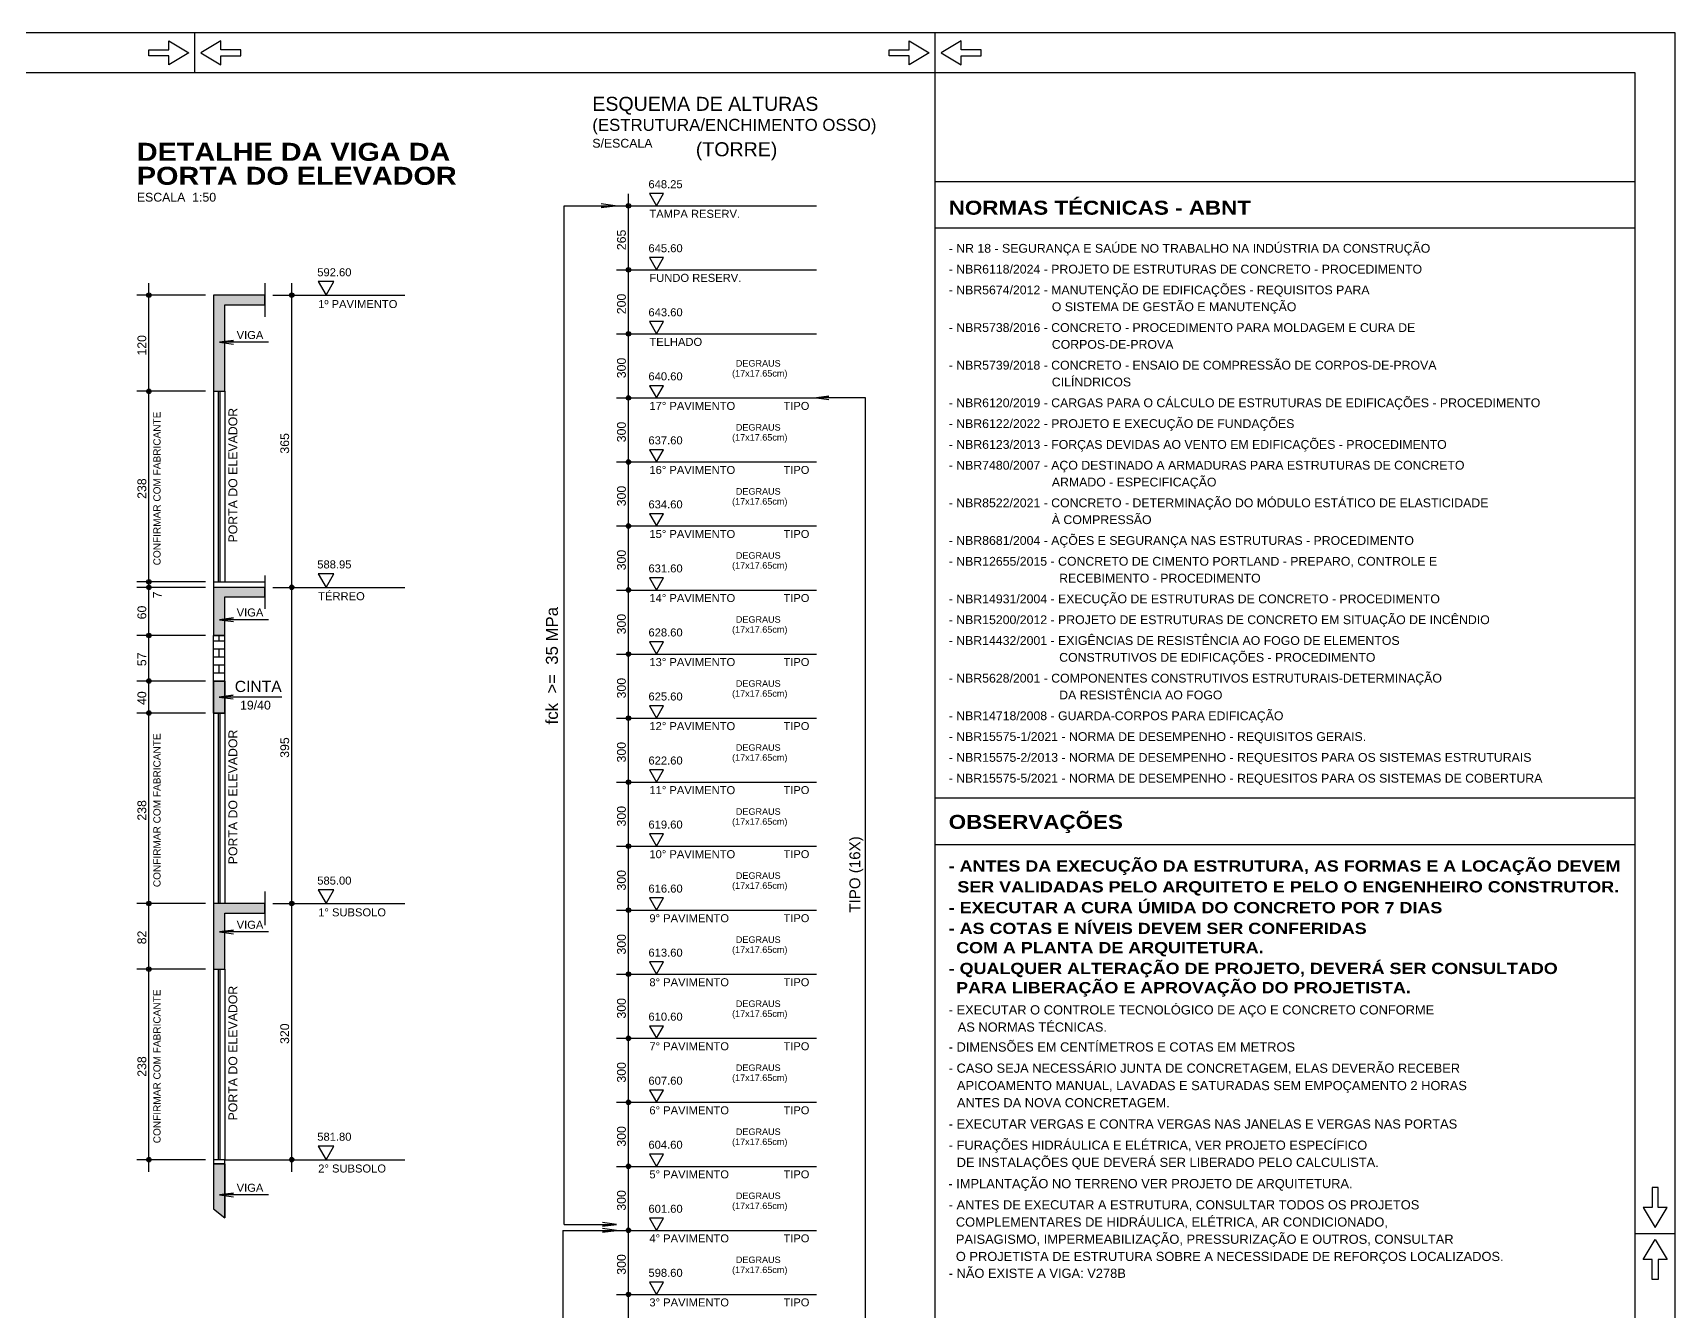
# Model space of a CAD drawing. Extents: x 0 to 13080, y 0 to 6750.
# Drawn here: x 10001 to 13080, y 4355 to 6750 of the extents above; entities that cross this region are included whole.
import ezdxf

# ---------------------------------------------------------------- set-up
doc = ezdxf.new("R2010")
doc.units = 0
doc.header["$MEASUREMENT"] = 0
doc.linetypes.add('ESTILO_TQS_0007', pattern=[2.1, 1.5, -0.2, 0.2, -0.2])
for name, color, linetype in [('MTH-14', 2, 'CONTINUOUS'), ('MTH-179', 1, 'CONTINUOUS'), ('MTH-18', 1, 'CONTINUOUS'), ('MTH-224', 4, 'CONTINUOUS'), ('MTH-226', 6, 'CONTINUOUS'), ('MTH-230', 1, 'CONTINUOUS'), ('MTH-COTAS7', 31, 'CONTINUOUS'), ('MTH-EIXO-215', 1, 'CONTINUOUS'), ('MTH-EIXO-217', 8, 'CONTINUOUS'), ('MTH-LINHA-CORTE', 5, 'CONTINUOUS'), ('MTH-MARGEM', 5, 'CONTINUOUS'), ('MTH-SIMB_COTA', 3, 'CONTINUOUS'), ('MTH-SOMBRA21', 150, 'CONTINUOUS'), ('MTH-TXT', 4, 'CONTINUOUS'), ('MTH-TXT-NEGRITO', 5, 'CONTINUOUS'), ('MTH-TXT-NOTAS', 3, 'CONTINUOUS'), ('MTH-TXT2', 5, 'CONTINUOUS')]:
    doc.layers.add(name, color=color, linetype=linetype)
doc.styles.add('TQS_ARIAL', font='arial.ttf')
doc.styles.add('TQS_ARIAL_BLACK', font='ariblk.ttf')

msp = doc.modelspace()

# ---------------------------------------------------------------- linework, layer by layer
at = {"layer": 'MTH-179', "linetype": 'Continuous'}
for p, q in [((13080.004952, 6750.003475), (0.004952, 6750.003475)), ((10305.004952, 6675.003475), (10305.004952, 6750.003475)), ((10305.004952, 6675.003475), (10305.004952, 6750.003475)), ((11692.504952, 6675.003475), (11692.504952, 6750.003475)), ((13080.004952, 0.003475), (13080.004952, 6750.003475)), ((13005.004952, 4500.003475), (13080.004952, 4500.003475))]:
    msp.add_line(p, q, dxfattribs=at)
for points in [[(10293.753853, 6712.503475), (10256.253853, 6690.003475), (10256.253853, 6706.878475), (10218.753853, 6706.878475), (10218.753853, 6718.128475), (10256.253853, 6718.128475), (10256.253853, 6735.003475), (10293.753853, 6712.503475)], [(10293.753853, 6712.503475), (10256.253853, 6690.003475), (10256.253853, 6706.878475), (10218.753853, 6706.878475), (10218.753853, 6718.128475), (10256.253853, 6718.128475), (10256.253853, 6735.003475), (10293.753853, 6712.503475)], [(10316.253853, 6712.503475), (10353.753853, 6690.003475), (10353.753853, 6706.878475), (10391.253853, 6706.878475), (10391.253853, 6718.128475), (10353.753853, 6718.128475), (10353.753853, 6735.003475), (10316.253853, 6712.503475)], [(10316.253853, 6712.503475), (10353.753853, 6690.003475), (10353.753853, 6706.878475), (10391.253853, 6706.878475), (10391.253853, 6718.128475), (10353.753853, 6718.128475), (10353.753853, 6735.003475), (10316.253853, 6712.503475)], [(11681.253853, 6712.503475), (11643.753853, 6690.003475), (11643.753853, 6706.878475), (11606.253853, 6706.878475), (11606.253853, 6718.128475), (11643.753853, 6718.128475), (11643.753853, 6735.003475), (11681.253853, 6712.503475)], [(11703.753853, 6712.503475), (11741.253853, 6690.003475), (11741.253853, 6706.878475), (11778.753853, 6706.878475), (11778.753853, 6718.128475), (11741.253853, 6718.128475), (11741.253853, 6735.003475), (11703.753853, 6712.503475)], [(13042.504952, 4511.253475), (13065.004952, 4548.753475), (13048.129952, 4548.753475), (13048.129952, 4586.253475), (13036.879952, 4586.253475), (13036.879952, 4548.753475), (13020.004952, 4548.753475), (13042.504952, 4511.253475)], [(13042.504952, 4488.753475), (13065.004952, 4451.253475), (13048.129952, 4451.253475), (13048.129952, 4413.753475), (13036.879952, 4413.753475), (13036.879952, 4451.253475), (13020.004952, 4451.253475), (13042.504952, 4488.753475)]]:
    msp.add_lwpolyline(points, dxfattribs=at)
at = {"layer": 'MTH-18', "linetype": 'Continuous'}
for p, q in [((11692.505268, 6384.461491), (13005.005268, 6384.461491)), ((10339.970054, 6078.316012), (10339.970054, 5721.316012)), ((10348.970054, 6078.316012), (10348.970054, 5721.316012)), ((10351.970054, 6078.316012), (10351.970054, 5721.316012)), ((10360.970054, 6078.316012), (10360.970054, 5721.316012)), ((10339.970054, 5475.316012), (10339.970054, 5118.316012)), ((10348.970054, 5475.316012), (10348.970054, 5118.316012)), ((10351.970054, 5475.316012), (10351.970054, 5118.316012)), ((10360.970054, 5475.316012), (10360.970054, 5118.316012)), ((11692.505144, 5229.248395), (13005.005144, 5229.248395)), ((10339.970054, 4995.316012), (10339.970054, 4638.316012)), ((10348.970054, 4995.316012), (10348.970054, 4638.316012)), ((10351.970054, 4995.316012), (10351.970054, 4638.316012)), ((10360.970054, 4995.316012), (10360.970054, 4638.316012))]:
    msp.add_line(p, q, dxfattribs=at)
at = {"layer": 'MTH-224', "linetype": 'Continuous'}
for points in [[(11157.050881, 6448.820594), (11170.300386, 6425.872889), (11183.548573, 6448.820594), (11157.050881, 6448.820594)], [(11157.050881, 6328.820594), (11170.300386, 6305.872889), (11183.548573, 6328.820594), (11157.050881, 6328.820594)], [(10536.197545, 6283.815949), (10550.920049, 6258.315949), (10565.642461, 6283.815949), (10536.197545, 6283.815949)], [(11157.050881, 6208.820594), (11170.300386, 6185.872889), (11183.548573, 6208.820594), (11157.050881, 6208.820594)], [(11157.050881, 6088.820594), (11170.300386, 6065.872889), (11183.548573, 6088.820594), (11157.050881, 6088.820594)], [(11157.050881, 5968.820594), (11170.300386, 5945.872889), (11183.548573, 5968.820594), (11157.050881, 5968.820594)], [(11157.050881, 5848.820594), (11170.300386, 5825.872889), (11183.548573, 5848.820594), (11157.050881, 5848.820594)], [(10536.197545, 5736.315949), (10550.920049, 5710.815949), (10565.642461, 5736.315949), (10536.197545, 5736.315949)], [(11157.050881, 5728.820594), (11170.300386, 5705.872889), (11183.548573, 5728.820594), (11157.050881, 5728.820594)], [(11157.050881, 5608.820594), (11170.300386, 5585.872889), (11183.548573, 5608.820594), (11157.050881, 5608.820594)], [(11157.050881, 5488.820594), (11170.300386, 5465.872889), (11183.548573, 5488.820594), (11157.050881, 5488.820594)], [(11157.050881, 5368.820594), (11170.300386, 5345.872889), (11183.548573, 5368.820594), (11157.050881, 5368.820594)], [(11157.050881, 5248.820594), (11170.300386, 5225.872889), (11183.548573, 5248.820594), (11157.050881, 5248.820594)], [(10536.197545, 5143.815949), (10550.920049, 5118.315949), (10565.642461, 5143.815949), (10536.197545, 5143.815949)], [(11157.050881, 5128.820594), (11170.300386, 5105.872889), (11183.548573, 5128.820594), (11157.050881, 5128.820594)], [(11157.050881, 5008.820594), (11170.300386, 4985.872889), (11183.548573, 5008.820594), (11157.050881, 5008.820594)], [(11157.050881, 4888.820594), (11170.300386, 4865.872889), (11183.548573, 4888.820594), (11157.050881, 4888.820594)], [(11157.050881, 4768.820594), (11170.300386, 4745.872889), (11183.548573, 4768.820594), (11157.050881, 4768.820594)], [(10536.197545, 4663.815949), (10550.920049, 4638.315949), (10565.642461, 4663.815949), (10536.197545, 4663.815949)], [(11157.050881, 4648.820594), (11170.300386, 4625.872889), (11183.548573, 4648.820594), (11157.050881, 4648.820594)], [(11157.050881, 4528.820594), (11170.300386, 4505.872889), (11183.548573, 4528.820594), (11157.050881, 4528.820594)], [(11157.050881, 4408.820594), (11170.300386, 4385.872889), (11183.548573, 4408.820594), (11157.050881, 4408.820594)]]:
    msp.add_lwpolyline(points, dxfattribs=at)
at = {"layer": 'MTH-226', "linetype": 'Continuous'}
for p, q in [((11692.505268, 6471.461491), (13005.005268, 6471.461491)), ((11692.505144, 5316.248395), (13005.005144, 5316.248395))]:
    msp.add_line(p, q, dxfattribs=at)
at = {"layer": 'MTH-230', "linetype": 'Continuous'}
for p, q in [((11692.504945, 75.003475), (11692.504945, 6675.003475)), ((11095.300386, 6425.872889), (11470.300386, 6425.872889)), ((11095.300386, 6305.872889), (11470.300386, 6305.872889)), ((11095.300386, 6185.872889), (11470.300386, 6185.872889)), ((11095.300386, 6065.872889), (11470.300386, 6065.872889)), ((11095.300386, 5945.872889), (11470.300386, 5945.872889)), ((11095.300386, 5825.872889), (11470.300386, 5825.872889)), ((11095.300386, 5705.872889), (11470.300386, 5705.872889)), ((10339.970054, 5535.316012), (10339.970054, 5620.814416)), ((10360.970054, 5610.316012), (10339.970054, 5610.316012)), ((10350.470054, 5610.316012), (10350.470054, 5620.814416)), ((10360.970054, 5535.316012), (10360.970054, 5620.814416)), ((10360.970054, 5595.316012), (10339.970054, 5595.316012)), ((10360.970054, 5580.316012), (10339.970054, 5580.316012)), ((10350.470054, 5580.316012), (10350.470054, 5595.316012)), ((11095.300386, 5585.872889), (11470.300386, 5585.872889)), ((10360.970054, 5565.316012), (10339.970054, 5565.316012)), ((10360.970054, 5550.316012), (10339.970054, 5550.316012)), ((10350.470054, 5550.316012), (10350.470054, 5565.316012)), ((11095.300386, 5465.872889), (11470.300386, 5465.872889)), ((11095.300386, 5345.872889), (11470.300386, 5345.872889)), ((11095.300386, 5225.872889), (11470.300386, 5225.872889)), ((11095.300386, 5105.872889), (11470.300386, 5105.872889)), ((11095.300386, 4985.872889), (11470.300386, 4985.872889)), ((11095.300386, 4865.872889), (11470.300386, 4865.872889)), ((11095.300386, 4745.872889), (11470.300386, 4745.872889)), ((11095.300386, 4625.872889), (11470.300386, 4625.872889)), ((11095.300386, 4505.872889), (11470.300386, 4505.872889)), ((11095.300386, 4385.872889), (11470.300386, 4385.872889))]:
    msp.add_line(p, q, dxfattribs=at)
msp.add_lwpolyline([(10360.970054, 4638.315949), (10339.970054, 4638.315949), (10339.970054, 4630.815958), (10360.970054, 4630.815958), (10360.970054, 4638.315949)], dxfattribs=at)
at = {"layer": 'MTH-COTAS7', "linetype": 'Continuous'}
for p, q in [((11117.800386, 6283.372889), (11117.800386, 6448.372889)), ((10997.534167, 6425.872889), (11095.296094, 6425.872889)), ((10997.546704, 4517.029788), (10997.546704, 6425.872889)), ((11092.778535, 6425.872889), (11066.751191, 6429.300623)), ((11092.778535, 6425.872889), (11066.751191, 6422.445154)), ((11066.751191, 6422.445154), (11092.778535, 6425.872889)), ((11066.755937, 6422.445497), (11092.780678, 6425.872889)), ((11110.300386, 6425.872889), (11140.300386, 6425.872889)), ((11117.800386, 6163.372889), (11117.800386, 6328.372889)), ((10218.802153, 6055.816012), (10218.802153, 6280.815949)), ((10486.575113, 5688.315949), (10486.575113, 6280.815949)), ((11110.300386, 6305.872889), (11140.300386, 6305.872889)), ((11110.300386, 6305.872889), (11140.300386, 6305.872889)), ((10324.970054, 6258.315949), (10196.302153, 6258.315949)), ((10450.970054, 6258.315949), (10698.553391, 6258.315949)), ((10465.970054, 6258.315949), (10509.075113, 6258.315949)), ((11117.800386, 6043.372889), (11117.800386, 6208.372889)), ((11110.300386, 6185.872889), (11140.300386, 6185.872889)), ((11110.300386, 6185.872889), (11140.300386, 6185.872889)), ((10218.802153, 5698.814416), (10218.802153, 6100.816012)), ((10324.970054, 6078.316012), (10196.302153, 6078.316012)), ((10324.970054, 6078.316012), (10196.302153, 6078.316012)), ((11110.300386, 6065.872889), (11140.300386, 6065.872889)), ((11110.300386, 6065.872889), (11140.300386, 6065.872889)), ((11117.800386, 5923.372889), (11117.800386, 6088.372889)), ((11561.980475, 4265.872889), (11561.980475, 6065.872889)), ((11110.300386, 5945.872889), (11140.300386, 5945.872889)), ((11110.300386, 5945.872889), (11140.300386, 5945.872889)), ((11117.800386, 5803.372889), (11117.800386, 5968.372889)), ((11110.300386, 5825.872889), (11140.300386, 5825.872889)), ((11110.300386, 5825.872889), (11140.300386, 5825.872889)), ((11117.800386, 5683.372889), (11117.800386, 5848.372889)), ((10218.802153, 5688.314416), (10218.802153, 5743.816012)), ((10218.802153, 5598.314416), (10218.802153, 5733.314416)), ((10486.575113, 5095.815949), (10486.575113, 5733.315949)), ((11117.800386, 5563.372889), (11117.800386, 5728.372889)), ((10324.970054, 5721.316012), (10196.302153, 5721.316012)), ((10324.970054, 5721.314416), (10196.302153, 5721.314416)), ((10324.970054, 5710.814416), (10196.302153, 5710.814416)), ((10324.970054, 5710.814416), (10196.302153, 5710.814416)), ((10450.970054, 5710.815949), (10698.553391, 5710.815949)), ((10465.970054, 5710.815949), (10509.075113, 5710.815949)), ((10465.970054, 5710.815949), (10509.075113, 5710.815949)), ((11110.300386, 5705.872889), (11140.300386, 5705.872889)), ((11110.300386, 5705.872889), (11140.300386, 5705.872889)), ((10218.802153, 5512.816012), (10218.802153, 5643.314416)), ((10324.970054, 5620.814416), (10196.302153, 5620.814416)), ((10324.970054, 5620.814416), (10196.302153, 5620.814416)), ((11117.800386, 5443.372889), (11117.800386, 5608.372889)), ((11110.300386, 5585.872889), (11140.300386, 5585.872889)), ((11110.300386, 5585.872889), (11140.300386, 5585.872889)), ((10218.802153, 5452.816012), (10218.802153, 5557.816012)), ((10324.970054, 5535.316012), (10196.302153, 5535.316012)), ((10324.970054, 5535.316012), (10196.302153, 5535.316012)), ((10218.802153, 5095.814416), (10218.802153, 5497.814416)), ((11117.800386, 5323.372889), (11117.800386, 5488.372889)), ((10324.970054, 5475.316012), (10196.302153, 5475.316012)), ((10324.970054, 5475.314416), (10196.302153, 5475.314416)), ((11110.300386, 5465.872889), (11140.300386, 5465.872889)), ((11110.300386, 5465.872889), (11140.300386, 5465.872889)), ((11117.800386, 5203.372889), (11117.800386, 5368.372889)), ((11110.300386, 5345.872889), (11140.300386, 5345.872889)), ((11110.300386, 5345.872889), (11140.300386, 5345.872889)), ((11117.800386, 5083.372889), (11117.800386, 5248.372889)), ((11110.300386, 5225.872889), (11140.300386, 5225.872889)), ((11110.300386, 5225.872889), (11140.300386, 5225.872889)), ((10324.970054, 5118.314416), (10196.302153, 5118.314416)), ((10309.970054, 5118.314416), (10196.302153, 5118.314416)), ((10218.802153, 4972.816012), (10218.802153, 5140.814416)), ((10450.970054, 5118.315949), (10698.553391, 5118.315949)), ((10465.970054, 5118.315949), (10509.075113, 5118.315949)), ((10465.970054, 5118.315949), (10509.075113, 5118.315949)), ((10486.575113, 4615.815949), (10486.575113, 5140.815949)), ((11117.800386, 4963.372889), (11117.800386, 5128.372889)), ((11110.300386, 5105.872889), (11140.300386, 5105.872889)), ((11110.300386, 5105.872889), (11140.300386, 5105.872889)), ((10324.970054, 4995.316012), (10196.302153, 4995.316012)), ((10309.970054, 4995.316012), (10196.302153, 4995.316012)), ((10218.802153, 4615.816012), (10218.802153, 5017.816012)), ((11117.800386, 4843.372889), (11117.800386, 5008.372889)), ((11110.300386, 4985.872889), (11140.300386, 4985.872889)), ((11110.300386, 4985.872889), (11140.300386, 4985.872889)), ((11110.300386, 4865.872889), (11140.300386, 4865.872889)), ((11110.300386, 4865.872889), (11140.300386, 4865.872889)), ((11117.800386, 4723.372889), (11117.800386, 4888.372889)), ((11110.300386, 4745.872889), (11140.300386, 4745.872889)), ((11110.300386, 4745.872889), (11140.300386, 4745.872889)), ((11117.800386, 4603.372889), (11117.800386, 4768.372889)), ((10324.970054, 4638.316012), (10196.302153, 4638.316012)), ((10360.970054, 4638.315949), (10698.553391, 4638.315949)), ((10440.812248, 4638.315949), (10509.075113, 4638.315949)), ((11110.300386, 4625.872889), (11140.300386, 4625.872889)), ((11110.300386, 4625.872889), (11140.300386, 4625.872889)), ((11117.800386, 4483.372889), (11117.800386, 4648.372889)), ((11117.800386, 4363.372889), (11117.800386, 4528.372889)), ((10994.765953, 4505.873172), (11095.297163, 4505.873172)), ((10994.778154, 4505.873172), (10994.778154, 3685.87303)), ((10997.534167, 4517.029788), (11095.296094, 4517.029788)), ((11095.297163, 4505.873172), (11069.203927, 4509.309584)), ((11095.297163, 4505.873172), (11069.203927, 4502.43676)), ((11069.203927, 4502.43676), (11095.297163, 4505.873172)), ((11069.208685, 4502.437103), (11095.299312, 4505.873172)), ((11095.29502, 4517.02993), (11069.267676, 4520.457664)), ((11095.29502, 4517.02993), (11069.267676, 4513.602196)), ((11069.267676, 4513.602196), (11095.29502, 4517.02993)), ((11069.272422, 4513.602538), (11095.297163, 4517.02993)), ((11110.300386, 4505.872889), (11140.300386, 4505.872889)), ((11110.300386, 4505.872889), (11140.300386, 4505.872889)), ((11117.800386, 4243.372889), (11117.800386, 4408.372889)), ((11110.300386, 4385.872889), (11140.300386, 4385.872889)), ((11110.300386, 4385.872889), (11140.300386, 4385.872889))]:
    msp.add_line(p, q, dxfattribs=at)
for points in [[(10443.142149, 6170.264799), (10351.387091, 6170.264799), (10377.412519, 6173.691111), (10351.387091, 6170.264799), (10377.412519, 6166.838486)], [(11561.980145, 6065.872889), (11470.300386, 6065.872889), (11493.723271, 6068.95657), (11470.300386, 6065.872889), (11493.723271, 6062.789207)], [(10443.142149, 5650.321683), (10351.387091, 5650.321683), (10377.412519, 5653.747996), (10351.387091, 5650.321683), (10377.412519, 5646.895371)], [(10467.824844, 5505.316012), (10350.470054, 5505.316012), (10376.495481, 5508.742324), (10350.470054, 5505.316012), (10376.495481, 5501.889699)], [(10443.142149, 5065.112106), (10351.387091, 5065.112106), (10377.412519, 5068.538419), (10351.387091, 5065.112106), (10377.412519, 5061.685794)], [(10443.142149, 4572.227799), (10351.387091, 4572.227799), (10377.412519, 4575.654112), (10351.387091, 4572.227799), (10377.412519, 4568.801487)]]:
    msp.add_lwpolyline(points, dxfattribs=at)
at = {"layer": 'MTH-EIXO-215', "linetype": 'Continuous'}
for q in [(10435.970054, 5721.314416), (10339.970054, 5710.814416)]:
    msp.add_line((10339.970054, 5721.314416), q, dxfattribs=at)
at = {"layer": 'MTH-EIXO-217', "linetype": 'ESTILO_TQS_0007'}
for p, q in [((10435.970054, 6280.815949), (10435.970054, 6217.815949)), ((10435.970054, 5733.314416), (10435.970054, 5670.314416)), ((10435.970054, 5140.814416), (10435.970054, 5077.814416))]:
    msp.add_line(p, q, dxfattribs=at)
at = {"layer": 'MTH-LINHA-CORTE', "linetype": 'Continuous'}
for p, q in [((10435.970054, 6258.315949), (10339.970054, 6258.315949)), ((10339.970054, 6258.315949), (10339.970054, 6078.316012)), ((10360.970054, 6078.316012), (10360.970054, 6240.315949)), ((10360.970054, 6240.315949), (10435.970054, 6240.315949)), ((10339.970054, 6078.316012), (10360.970054, 6078.316012)), ((10435.970054, 5710.814416), (10339.970054, 5710.814416)), ((10339.970054, 5710.814416), (10339.970054, 5620.814416)), ((10360.970054, 5620.814416), (10360.970054, 5692.814416)), ((10360.970054, 5692.814416), (10435.970054, 5692.814416)), ((10360.970054, 5620.814416), (10339.970054, 5620.814416)), ((10435.970054, 5118.314416), (10339.970054, 5118.314416)), ((10339.970054, 5118.314416), (10339.970054, 4995.314416)), ((10360.970054, 4995.314416), (10360.970054, 5100.314416)), ((10360.970054, 5100.314416), (10435.970054, 5100.314416)), ((10339.970054, 4995.314416), (10360.970054, 4995.314416)), ((10360.970054, 4630.815958), (10339.970054, 4630.815958)), ((10339.970054, 4630.815958), (10339.970054, 4546.516879)), ((10360.970054, 4630.815958), (10360.970054, 4529.684346)), ((10339.970054, 4546.516879), (10360.970054, 4529.684346))]:
    msp.add_line(p, q, dxfattribs=at)
msp.add_lwpolyline([(10360.970054, 5475.316012), (10339.970054, 5475.316012), (10339.970054, 5535.316012), (10360.970054, 5535.316012), (10360.970054, 5475.316012)], dxfattribs=at)
at = {"layer": 'MTH-MARGEM', "linetype": 'Continuous'}
for p, q in [((13005.004952, 6675.003475), (262.504952, 6675.003475)), ((13005.004952, 75.003407), (13005.004952, 6675.003475))]:
    msp.add_line(p, q, dxfattribs=at)
at = {"layer": 'MTH-SIMB_COTA', "linetype": 'Continuous'}
for centre, radius in [((11117.800386, 6425.872889), 4.200001), ((11117.800386, 6425.872889), 2.1), ((11117.800386, 6305.872889), 4.200001), ((11117.800386, 6305.872889), 4.200001), ((11117.800386, 6305.872889), 2.1), ((11117.800386, 6305.872889), 2.1), ((10218.802153, 6258.315949), 4.200001), ((10218.802153, 6258.315949), 2.1), ((10486.575113, 6258.315949), 4.200001), ((10486.575113, 6258.315949), 2.1), ((11117.800386, 6185.872889), 4.200001), ((11117.800386, 6185.872889), 4.200001), ((11117.800386, 6185.872889), 2.1), ((11117.800386, 6185.872889), 2.1), ((10218.802153, 6078.316012), 4.200001), ((10218.802153, 6078.316012), 4.200001), ((10218.802153, 6078.316012), 2.1), ((10218.802153, 6078.316012), 2.1), ((11117.800386, 6065.872889), 4.200001), ((11117.800386, 6065.872889), 4.200001), ((11117.800386, 6065.872889), 2.1), ((11117.800386, 6065.872889), 2.1), ((11117.800386, 5945.872889), 4.200001), ((11117.800386, 5945.872889), 4.200001), ((11117.800386, 5945.872889), 2.1), ((11117.800386, 5945.872889), 2.1), ((11117.800386, 5825.872889), 4.200001), ((11117.800386, 5825.872889), 4.200001), ((11117.800386, 5825.872889), 2.1), ((11117.800386, 5825.872889), 2.1), ((10218.802153, 5721.316012), 4.200001), ((10218.802153, 5721.314416), 4.200001), ((10218.802153, 5710.814416), 4.200001), ((10218.802153, 5710.814416), 4.200001), ((10218.802153, 5721.316012), 2.1), ((10218.802153, 5721.314416), 2.1), ((10218.802153, 5710.814416), 2.1), ((10218.802153, 5710.814416), 2.1), ((10486.575113, 5710.815949), 4.200001), ((10486.575113, 5710.815949), 4.200001), ((10486.575113, 5710.815949), 2.1), ((10486.575113, 5710.815949), 2.1), ((11117.800386, 5705.872889), 4.200001), ((11117.800386, 5705.872889), 4.200001), ((11117.800386, 5705.872889), 2.1), ((11117.800386, 5705.872889), 2.1), ((10218.802153, 5620.814416), 4.200001), ((10218.802153, 5620.814416), 4.200001), ((10218.802153, 5620.814416), 2.1), ((10218.802153, 5620.814416), 2.1), ((11117.800386, 5585.872889), 4.200001), ((11117.800386, 5585.872889), 4.200001), ((11117.800386, 5585.872889), 2.1), ((11117.800386, 5585.872889), 2.1), ((10218.802153, 5535.316012), 4.200001), ((10218.802153, 5535.316012), 4.200001), ((10218.802153, 5535.316012), 2.1), ((10218.802153, 5535.316012), 2.1), ((10218.802153, 5475.316012), 4.200001), ((10218.802153, 5475.314416), 4.200001), ((10218.802153, 5475.316012), 2.1), ((10218.802153, 5475.314416), 2.1), ((11117.800386, 5465.872889), 4.200001), ((11117.800386, 5465.872889), 4.200001), ((11117.800386, 5465.872889), 2.1), ((11117.800386, 5465.872889), 2.1), ((11117.800386, 5345.872889), 4.200001), ((11117.800386, 5345.872889), 4.200001), ((11117.800386, 5345.872889), 2.1), ((11117.800386, 5345.872889), 2.1), ((11117.800386, 5225.872889), 4.200001), ((11117.800386, 5225.872889), 4.200001), ((11117.800386, 5225.872889), 2.1), ((11117.800386, 5225.872889), 2.1), ((10218.802153, 5118.314416), 4.200001), ((10218.802153, 5118.314416), 4.200001), ((10218.802153, 5118.314416), 2.1), ((10218.802153, 5118.314416), 2.1), ((10486.575113, 5118.315949), 4.200001), ((10486.575113, 5118.315949), 4.200001), ((10486.575113, 5118.315949), 2.1), ((10486.575113, 5118.315949), 2.1), ((11117.800386, 5105.872889), 4.200001), ((11117.800386, 5105.872889), 4.200001), ((11117.800386, 5105.872889), 2.1), ((11117.800386, 5105.872889), 2.1), ((10218.802153, 4995.316012), 4.200001), ((10218.802153, 4995.316012), 4.200001), ((10218.802153, 4995.316012), 2.1), ((10218.802153, 4995.316012), 2.1), ((11117.800386, 4985.872889), 4.200001), ((11117.800386, 4985.872889), 4.200001), ((11117.800386, 4985.872889), 2.1), ((11117.800386, 4985.872889), 2.1), ((11117.800386, 4865.872889), 4.200001), ((11117.800386, 4865.872889), 4.200001), ((11117.800386, 4865.872889), 2.1), ((11117.800386, 4865.872889), 2.1), ((11117.800386, 4745.872889), 4.200001), ((11117.800386, 4745.872889), 4.200001), ((11117.800386, 4745.872889), 2.1), ((11117.800386, 4745.872889), 2.1), ((10218.802153, 4638.316012), 4.200001), ((10218.802153, 4638.316012), 2.1), ((10486.575113, 4638.315949), 4.200001), ((10486.575113, 4638.315949), 2.1), ((11117.800386, 4625.872889), 4.200001), ((11117.800386, 4625.872889), 4.200001), ((11117.800386, 4625.872889), 2.1), ((11117.800386, 4625.872889), 2.1), ((11117.800386, 4505.872889), 4.200001), ((11117.800386, 4505.872889), 4.200001), ((11117.800386, 4505.872889), 2.1), ((11117.800386, 4505.872889), 2.1), ((11117.800386, 4385.872889), 4.200001), ((11117.800386, 4385.872889), 4.200001), ((11117.800386, 4385.872889), 2.1), ((11117.800386, 4385.872889), 2.1)]:
    msp.add_circle(centre, radius, dxfattribs=at)
at = {"layer": 'MTH-SOMBRA21', "linetype": 'Continuous'}
for points in [[(10435.970054, 6258.315949), (10339.970054, 6258.315949), (10339.970054, 6078.316012), (10360.970054, 6078.316012), (10360.970054, 6240.315949), (10435.970054, 6240.315949), (10435.970054, 6258.315949)], [(10339.970054, 5710.814416), (10339.970054, 5620.814416), (10360.970054, 5620.814416), (10360.970054, 5692.814416), (10435.970054, 5692.814416), (10435.970054, 5710.814416), (10339.970054, 5710.814416)], [(10339.970054, 5535.316012), (10339.970054, 5475.316012), (10360.970054, 5475.316012), (10360.970054, 5535.316012), (10339.970054, 5535.316012)], [(10339.970054, 5118.314416), (10339.970054, 4995.314416), (10360.970054, 4995.314416), (10360.970054, 5100.314416), (10435.970054, 5100.314416), (10435.970054, 5118.314416), (10339.970054, 5118.314416)], [(10339.970054, 4630.815958), (10339.970054, 4546.516879), (10360.970054, 4529.684346), (10360.970054, 4630.815958), (10339.970054, 4630.815958)]]:
    msp.add_lwpolyline(points, dxfattribs=at)
for points in [[(10339.970054, 6078.316012), (10360.970054, 6078.316012), (10339.970054, 6258.315949)], [(10360.970054, 6078.316012), (10360.970054, 6240.315949), (10339.970054, 6258.315949)], [(10339.970054, 6258.315949), (10360.970054, 6240.315949), (10435.970054, 6258.315949)], [(10360.970054, 6240.315949), (10435.970054, 6240.315949), (10435.970054, 6258.315949)], [(10339.970054, 5710.814416), (10339.970054, 5620.814416), (10360.970054, 5620.814416)], [(10339.970054, 5710.814416), (10360.970054, 5620.814416), (10360.970054, 5692.814416)], [(10339.970054, 5710.814416), (10360.970054, 5692.814416), (10435.970054, 5692.814416)], [(10339.970054, 5710.814416), (10435.970054, 5692.814416), (10435.970054, 5710.814416)], [(10339.970054, 5710.814416), (10435.970054, 5710.814416), (10339.970054, 5710.814416)], [(10339.970054, 5535.316012), (10339.970054, 5475.316012), (10360.970054, 5475.316012)], [(10339.970054, 5535.316012), (10360.970054, 5475.316012), (10360.970054, 5535.316012)], [(10339.970054, 5535.316012), (10360.970054, 5535.316012), (10339.970054, 5535.316012)], [(10360.970054, 5475.316012), (10339.970054, 5475.316012), (10339.970054, 5535.316012)], [(10360.970054, 5475.316012), (10339.970054, 5535.316012), (10360.970054, 5535.316012)], [(10360.970054, 5475.316012), (10360.970054, 5535.316012), (10360.970054, 5475.316012)], [(10339.970054, 5118.314416), (10339.970054, 4995.314416), (10360.970054, 4995.314416)], [(10339.970054, 5118.314416), (10360.970054, 4995.314416), (10360.970054, 5100.314416)], [(10339.970054, 5118.314416), (10360.970054, 5100.314416), (10435.970054, 5100.314416)], [(10339.970054, 5118.314416), (10435.970054, 5100.314416), (10435.970054, 5118.314416)], [(10339.970054, 5118.314416), (10435.970054, 5118.314416), (10339.970054, 5118.314416)], [(10339.970054, 4630.815958), (10339.970054, 4546.516879), (10360.970054, 4529.684346)], [(10339.970054, 4630.815958), (10360.970054, 4529.684346), (10360.970054, 4630.815958)], [(10339.970054, 4630.815958), (10360.970054, 4630.815958), (10339.970054, 4630.815958)]]:
    msp.add_solid(points, dxfattribs=at)

# ---------------------------------------------------------------- texts
at = {"layer": 'MTH-14', "linetype": 'Continuous', "style": 'TQS_ARIAL'}
for s, height, p in [('DEGRAUS', 12.148788, (11319.19057, 6124.645243)), ('(17x17.65cm)', 12.15, (11312.057649, 6105.875724)), ('DEGRAUS', 12.148788, (11319.19057, 6004.645243)), ('(17x17.65cm)', 12.15, (11312.057649, 5985.875724)), ('DEGRAUS', 12.148788, (11319.19057, 5884.645243)), ('(17x17.65cm)', 12.15, (11312.057649, 5865.875724)), ('(17x17.65cm)', 12.15, (11312.057649, 5745.875724)), ('DEGRAUS', 12.148788, (11319.19057, 5764.645243)), ('(17x17.65cm)', 12.15, (11312.057649, 5625.875724)), ('DEGRAUS', 12.148788, (11319.19057, 5644.645243)), ('(17x17.65cm)', 12.15, (11312.057649, 5505.875724)), ('DEGRAUS', 12.148788, (11319.19057, 5524.645243)), ('(17x17.65cm)', 12.15, (11312.057649, 5385.875724)), ('DEGRAUS', 12.148788, (11319.19057, 5404.645243)), ('DEGRAUS', 12.148788, (11319.19057, 5284.645243)), ('(17x17.65cm)', 12.15, (11312.057649, 5265.875724)), ('DEGRAUS', 12.148788, (11319.19057, 5164.645243)), ('(17x17.65cm)', 12.15, (11312.057649, 5145.875724)), ('DEGRAUS', 12.148788, (11319.19057, 5044.645243)), ('(17x17.65cm)', 12.15, (11312.057649, 5025.875724)), ('DEGRAUS', 12.148788, (11319.19057, 4924.645243)), ('(17x17.65cm)', 12.15, (11312.057649, 4905.875724)), ('DEGRAUS', 12.148788, (11319.19057, 4804.645243)), ('(17x17.65cm)', 12.15, (11312.057649, 4785.875724)), ('DEGRAUS', 12.148788, (11319.19057, 4684.645243)), ('(17x17.65cm)', 12.15, (11312.057649, 4665.875724)), ('(17x17.65cm)', 12.15, (11312.057649, 4545.875724)), ('DEGRAUS', 12.148788, (11319.19057, 4564.645243)), ('(17x17.65cm)', 12.15, (11312.057649, 4425.875724)), ('DEGRAUS', 12.148788, (11319.19057, 4444.645243))]:
    msp.add_text(s, height=height, dxfattribs=at).set_placement(p)
at = {"layer": 'MTH-COTAS7', "linetype": 'Continuous', "style": 'TQS_ARIAL'}
for s, p in [('265', (11112.850386, 6342.772889)), ('200', (11112.850386, 6222.772889)), ('120', (10213.852153, 6145.21598)), ('300', (11112.850386, 6102.772889)), ('300', (11112.850386, 5982.772889)), ('365', (10481.625113, 5961.465949)), ('238', (10213.852153, 5876.715214)), ('300', (11112.850386, 5862.772889)), ('300', (11112.850386, 5742.772889)), ('7', (10243.004044, 5690.22115)), ('60', (10213.852153, 5650.964416)), ('300', (11112.850386, 5622.772889)), ('57', (10213.852153, 5563.215214)), ('40', (10213.852153, 5490.466012)), ('300', (11112.850386, 5502.772889)), ('395', (10481.625113, 5391.465949)), ('300', (11112.850386, 5382.772889)), ('238', (10213.852153, 5273.714416)), ('300', (11112.850386, 5262.772889)), ('300', (11112.850386, 5142.772889)), ('82', (10213.852153, 5041.965214)), ('300', (11112.850386, 5022.772889)), ('300', (11112.850386, 4902.772889)), ('320', (10481.625113, 4855.215949)), ('238', (10213.852153, 4793.716012)), ('300', (11112.850386, 4782.772889)), ('300', (11112.850386, 4662.772889)), ('300', (11112.850386, 4542.772889)), ('300', (11112.850386, 4422.772889))]:
    msp.add_text(s, height=16.5, rotation=90, dxfattribs=at).set_placement(p)
for p in [(11408.642578, 6043.524374), (11408.642578, 5923.524374), (11408.642578, 5803.524374), (11408.642578, 5683.524374), (11408.642578, 5563.524374), (11408.642578, 5443.524374), (11408.642578, 5323.524374), (11408.642578, 5203.524374), (11408.642578, 5083.524374), (11408.642578, 4963.524374), (11408.642578, 4843.524374), (11408.642578, 4723.524374), (11408.642578, 4603.524374), (11408.642578, 4483.524374), (11408.642578, 4363.524374)]:
    msp.add_text('TIPO', height=14.848515, dxfattribs=at).set_placement(p)
at = {"layer": 'MTH-TXT', "linetype": 'Continuous', "style": 'TQS_ARIAL'}
for s, height, p in [('648.25', 15, (11155.300386, 6458.872889)), ('645.60', 15, (11155.300386, 6338.872889)), ('592.60', 15, (10534.44705, 6293.868244)), ('643.60', 15, (11155.300386, 6218.872889)), ('VIGA', 15, (10383.323654, 6176.264799)), ('640.60', 15, (11155.300386, 6098.872889)), ('637.60', 15, (11155.300386, 5978.872889)), ('634.60', 15, (11155.300386, 5858.872889)), ('588.95', 15, (10534.44705, 5746.368244)), ('631.60', 15, (11155.300386, 5738.872889)), ('VIGA', 15, (10383.323654, 5656.321683)), ('628.60', 15, (11155.300386, 5618.872889)), ('CINTA', 21, (10379.811136, 5514.721629)), ('625.60', 15, (11155.300386, 5498.872889)), ('19/40', 16.5, (10389.671735, 5481.872619)), ('622.60', 15, (11155.300386, 5378.872889)), ('619.60', 15, (11155.300386, 5258.872889)), ('585.00', 15, (10534.44705, 5153.868244)), ('616.60', 15, (11155.300386, 5138.872889)), ('VIGA', 15, (10383.323654, 5071.112106)), ('613.60', 15, (11155.300386, 5018.872889)), ('610.60', 15, (11155.300386, 4898.872889)), ('607.60', 15, (11155.300386, 4778.872889)), ('581.80', 15, (10534.44705, 4673.868244)), ('604.60', 15, (11155.300386, 4658.872889)), ('VIGA', 15, (10383.323654, 4578.227799)), ('601.60', 15, (11155.300386, 4538.872889)), ('598.60', 15, (11155.300386, 4418.872889))]:
    msp.add_text(s, height=height, dxfattribs=at).set_placement(p)
for s, height, p in [('fck  >=  35 MPa', 22.5, (10985.511425, 5454.051831)), ('TIPO (16X)', 20.25, (11552.325777, 5101.325395))]:
    msp.add_text(s, height=height, rotation=90, dxfattribs=at).set_placement(p)
at = {"layer": 'MTH-TXT-NEGRITO', "linetype": 'Continuous', "style": 'TQS_ARIAL_BLACK'}
for s, height, p in [('DETALHE DA VIGA DA', 33.75, (10196.209261, 6510.256522)), ('PORTA DO ELEVADOR', 33.75, (10196.209261, 6465.256522)), ('NORMAS TÉCNICAS - ABNT', 26.25, (11718.169482, 6409.211491)), ('OBSERVAÇÕES', 26.25, (11718.169358, 5258.206699)), ('- ANTES DA EXECUÇÃO DA ESTRUTURA, AS FORMAS E A LOCAÇÃO DEVEM', 21, (11718.169293, 5178.248395)), ('SER VALIDADAS PELO ARQUITETO E PELO O ENGENHEIRO CONSTRUTOR.', 21, (11734.391345, 5139.248395)), ('- EXECUTAR A CURA ÚMIDA DO CONCRETO POR 7 DIAS', 21, (11718.169293, 5100.248395)), ('- AS COTAS E NÍVEIS DEVEM SER CONFERIDAS', 21, (11718.169293, 5061.248395)), ('COM A PLANTA DE ARQUITETURA.', 21, (11732.109177, 5025.248395)), ('- QUALQUER ALTERAÇÃO DE PROJETO, DEVERÁ SER CONSULTADO', 21, (11718.169293, 4986.248395)), ('PARA LIBERAÇÃO E APROVAÇÃO DO PROJETISTA.', 21, (11732.109177, 4950.248395))]:
    msp.add_text(s, height=height, dxfattribs=at).set_placement(p)
at = {"layer": 'MTH-TXT-NOTAS', "linetype": 'Continuous', "style": 'TQS_ARIAL'}
for s, height, p in [('S/ESCALA', 16.5, (11050.101437, 6534.88013)), ('ESCALA  1:50', 16.5, (10196.209261, 6433.756522)), ('TAMPA RESERV.', 15, (11157.050881, 6403.372889)), ('- NR 18 - SEGURANÇA E SAÚDE NO TRABALHO NA INDÚSTRIA DA CONSTRUÇÃO', 16.5, (11718.169482, 6337.961491)), ('- NBR6118/2024 - PROJETO DE ESTRUTURAS DE CONCRETO - PROCEDIMENTO', 16.5, (11718.169482, 6298.961491)), ('FUNDO RESERV.', 15, (11157.050881, 6283.372889)), ('- NBR5674/2012 - MANUTENÇÃO DE EDIFICAÇÕES - REQUISITOS PARA', 16.5, (11718.169482, 6259.961491)), ('1º PAVIMENTO', 15, (10536.197545, 6234.315949)), ('O SISTEMA DE GESTÃO E MANUTENÇÃO', 16.5, (11911.479557, 6228.461491)), ('- NBR5738/2016 - CONCRETO - PROCEDIMENTO PARA MOLDAGEM E CURA DE', 16.5, (11718.169482, 6189.461491)), ('TELHADO', 15, (11157.050881, 6163.372889)), ('CORPOS-DE-PROVA', 16.5, (11911.479557, 6157.961491)), ('- NBR5739/2018 - CONCRETO - ENSAIO DE COMPRESSÃO DE CORPOS-DE-PROVA', 16.5, (11718.169482, 6118.961491)), ('CILÍNDRICOS', 16.5, (11911.479557, 6087.461491)), ('- NBR6120/2019 - CARGAS PARA O CÁLCULO DE ESTRUTURAS DE EDIFICAÇÕES - PROCEDIMENTO', 16.5, (11718.169482, 6048.461491)), ('17%%d PAVIMENTO', 15, (11157.050881, 6043.372889)), ('- NBR6122/2022 - PROJETO E EXECUÇÃO DE FUNDAÇÕES', 16.5, (11718.169482, 6009.461491)), ('- NBR6123/2013 - FORÇAS DEVIDAS AO VENTO EM EDIFICAÇÕES - PROCEDIMENTO', 16.5, (11718.169482, 5970.461491)), ('- NBR7480/2007 - AÇO DESTINADO A ARMADURAS PARA ESTRUTURAS DE CONCRETO', 16.5, (11718.169482, 5931.461491)), ('16%%d PAVIMENTO', 15, (11157.050881, 5923.372889)), ('ARMADO - ESPECIFICAÇÃO', 16.5, (11911.479557, 5899.961491)), ('- NBR8522/2021 - CONCRETO - DETERMINAÇÃO DO MÓDULO ESTÁTICO DE ELASTICIDADE', 16.5, (11718.169482, 5860.961491)), ('À COMPRESSÃO', 16.5, (11911.479557, 5829.461491)), ('15%%d PAVIMENTO', 15, (11157.050881, 5803.372889)), ('- NBR8681/2004 - AÇÕES E SEGURANÇA NAS ESTRUTURAS - PROCEDIMENTO', 16.5, (11718.169482, 5790.461491)), ('- NBR12655/2015 - CONCRETO DE CIMENTO PORTLAND - PREPARO, CONTROLE E', 16.5, (11718.169482, 5751.461491)), ('RECEBIMENTO - PROCEDIMENTO', 16.5, (11925.284377, 5719.961491)), ('TÉRREO', 15, (10536.197545, 5686.815949)), ('14%%d PAVIMENTO', 15, (11157.050881, 5683.372889)), ('- NBR14931/2004 - EXECUÇÃO DE ESTRUTURAS DE CONCRETO - PROCEDIMENTO', 16.5, (11718.169482, 5680.961491)), ('- NBR15200/2012 - PROJETO DE ESTRUTURAS DE CONCRETO EM SITUAÇÃO DE INCÊNDIO', 16.5, (11718.169482, 5641.961491)), ('- NBR14432/2001 - EXIGÊNCIAS DE RESISTÊNCIA AO FOGO DE ELEMENTOS', 16.5, (11718.169482, 5602.961491)), ('13%%d PAVIMENTO', 15, (11157.050881, 5563.372889)), ('CONSTRUTIVOS DE EDIFICAÇÕES - PROCEDIMENTO', 16.5, (11925.284377, 5571.461491)), ('- NBR5628/2001 - COMPONENTES CONSTRUTIVOS ESTRUTURAIS-DETERMINAÇÃO', 16.5, (11718.169482, 5532.461491)), ('DA RESISTÊNCIA AO FOGO', 16.5, (11925.284377, 5500.961491)), ('- NBR14718/2008 - GUARDA-CORPOS PARA EDIFICAÇÃO', 16.5, (11718.169482, 5461.961491)), ('12%%d PAVIMENTO', 15, (11157.050881, 5443.372889)), ('- NBR15575-1/2021 - NORMA DE DESEMPENHO - REQUISITOS GERAIS.', 16.5, (11718.169482, 5422.961491)), ('- NBR15575-2/2013 - NORMA DE DESEMPENHO - REQUESITOS PARA OS SISTEMAS ESTRUTURAIS', 16.5, (11718.169482, 5383.961491)), ('- NBR15575-5/2021 - NORMA DE DESEMPENHO - REQUESITOS PARA OS SISTEMAS DE COBERTURA', 16.5, (11718.169482, 5344.961491)), ('11%%d PAVIMENTO', 15, (11157.050881, 5323.372889)), ('10%%d PAVIMENTO', 15, (11157.050881, 5203.372889)), ('1%%d SUBSOLO', 15, (10536.197545, 5094.315949)), ('9%%d PAVIMENTO', 15, (11157.050881, 5083.372889)), ('8%%d PAVIMENTO', 15, (11157.050881, 4963.372889)), ('- EXECUTAR O CONTROLE TECNOLÓGICO DE AÇO E CONCRETO CONFORME', 17.25, (11718.169293, 4910.498395)), ('AS NORMAS TÉCNICAS.', 17.25, (11735.025206, 4878.248395)), ('7%%d PAVIMENTO', 15, (11157.050881, 4843.372889)), ('- DIMENSÕES EM CENTÍMETROS E COTAS EM METROS', 17.25, (11718.169293, 4840.998395)), ('- CASO SEJA NECESSÁRIO JUNTA DE CONCRETAGEM, ELAS DEVERÃO RECEBER', 17.25, (11718.169293, 4801.248395)), ('APICOAMENTO MANUAL, LAVADAS E SATURADAS SEM EMPOÇAMENTO 2 HORAS', 17.25, (11733.582341, 4768.665055)), ('ANTES DA NOVA CONCRETAGEM.', 17.25, (11733.582341, 4736.415055)), ('6%%d PAVIMENTO', 15, (11157.050881, 4723.372889)), ('- EXECUTAR VERGAS E CONTRA VERGAS NAS JANELAS E VERGAS NAS PORTAS', 17.250003, (11718.169293, 4696.665052)), ('- FURAÇÕES HIDRÁULICA E ELÉTRICA, VER PROJETO ESPECÍFICO', 17.250003, (11718.169293, 4656.91505)), ('2%%d SUBSOLO', 15, (10536.197545, 4614.315949)), ('5%%d PAVIMENTO', 15, (11157.050881, 4603.372889)), ('DE INSTALAÇÕES QUE DEVERÁ SER LIBERADO PELO CALCULISTA.', 17.250003, (11733.169293, 4624.665047)), ('- IMPLANTAÇÃO NO TERRENO VER PROJETO DE ARQUITETURA.', 17.25, (11717.582189, 4584.915047)), ('- ANTES DE EXECUTAR A ESTRUTURA, CONSULTAR TODOS OS PROJETOS', 17.25, (11718.169293, 4545.165047)), ('  COMPLEMENTARES DE HIDRÁULICA, ELÉTRICA, AR CONDICIONADO,', 17.25, (11718.169293, 4512.915047)), ('4%%d PAVIMENTO', 15, (11157.050881, 4483.372889)), ('  PAISAGISMO, IMPERMEABILIZAÇÃO, PRESSURIZAÇÃO E OUTROS, CONSULTAR', 17.25, (11718.169293, 4480.665047)), ('  O PROJETISTA DE ESTRUTURA SOBRE A NECESSIDADE DE REFORÇOS LOCALIZADOS.', 17.25, (11718.169293, 4448.415047)), ('- NÃO EXISTE A VIGA: V278B', 17.25, (11718.169293, 4416.864847)), ('3%%d PAVIMENTO', 15, (11157.050881, 4363.372889))]:
    msp.add_text(s, height=height, dxfattribs=at).set_placement(p)
for s, height, p in [('CONFIRMAR COM FABRICANTE', 13.5, (10240.661365, 5752.142232)), ('PORTA DO ELEVADOR', 16.5, (10384.518498, 5794.941639)), ('CONFIRMAR COM FABRICANTE', 13.5, (10240.661365, 5149.141434)), ('PORTA DO ELEVADOR', 16.5, (10384.518498, 5191.941639)), ('PORTA DO ELEVADOR', 16.5, (10384.518498, 4711.941639)), ('CONFIRMAR COM FABRICANTE', 13.5, (10240.661365, 4669.14303))]:
    msp.add_text(s, height=height, rotation=90, dxfattribs=at).set_placement(p)
at = {"layer": 'MTH-TXT2', "linetype": 'Continuous', "style": 'TQS_ARIAL'}
for s, height, p in [('ESQUEMA DE ALTURAS', 26.247381, (11050.101437, 6603.87323)), ('(ESTRUTURA/ENCHIMENTO OSSO)', 22.497753, (11050.101437, 6566.37698)), ('(TORRE)', 26.247378, (11244.128711, 6518.748761))]:
    msp.add_text(s, height=height, dxfattribs=at).set_placement(p)

doc.saveas('drawing.dxf')
